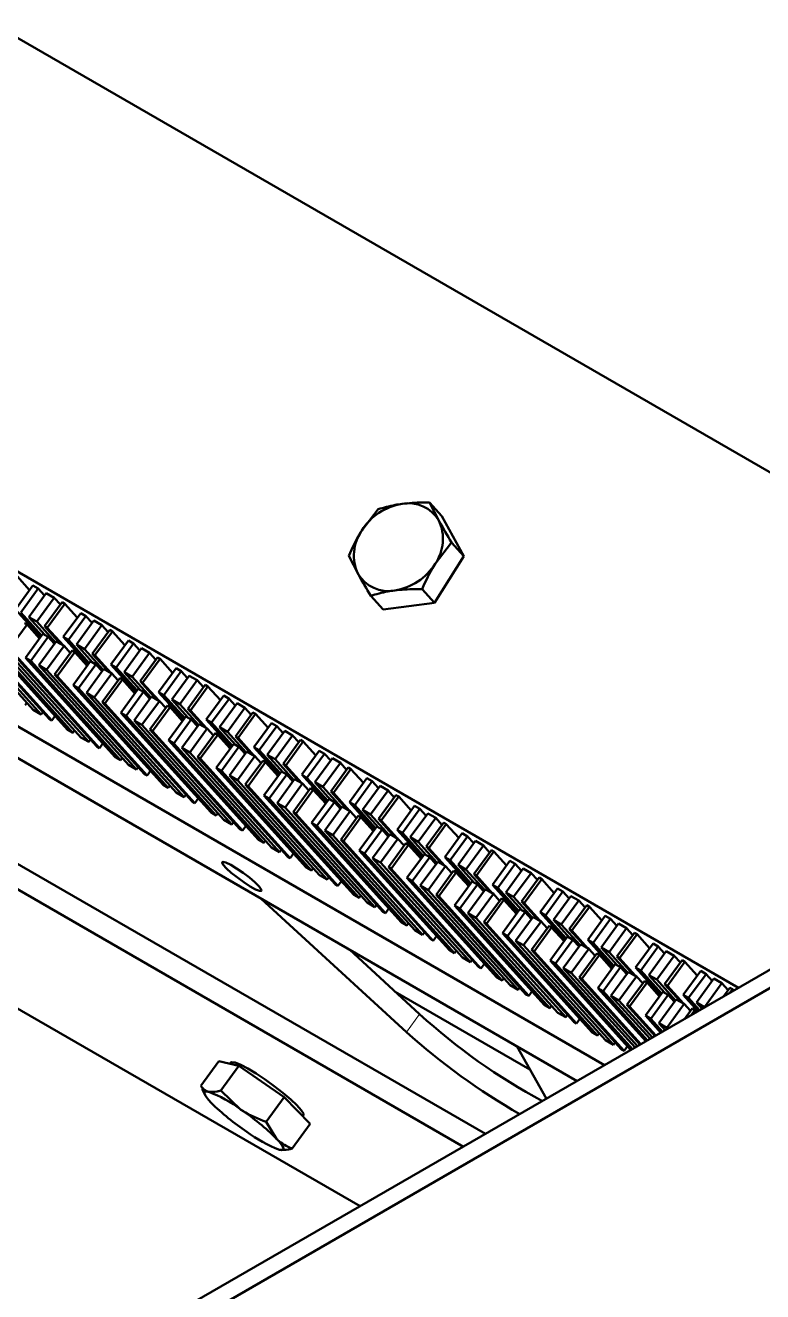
# Paper-space layout 'Лист2' of a CAD drawing. Header units: millimetres. Extents: x 0 to 420, y 0 to 297.
# Drawn here: x 115.9 to 125.74, y 169.32 to 186.22 of the extents above; entities that cross this region are included whole.
import ezdxf

# ---------------------------------------------------------------- set-up
doc = ezdxf.new("R2010")
doc.units = ezdxf.units.MM

psp = doc.layouts.new('Лист2')

# ---------------------------------------------------------------- linework, layer by layer
at = {"color": 7, "linetype": 'Continuous', "lineweight": 50}
for p, q in [((168.606, 198.306), (115.573, 167.691)), ((168.818, 198.184), (115.785, 167.569)), ((131.582, 176.933), (98.523, 196.018)), ((125.415, 173.373), (86.751, 195.694)), ((123.627, 172.341), (85.741, 194.212)), ((123.26, 172.129), (86.541, 193.327)), ((122.038, 171.423), (93.293, 188.017)), ((121.743, 171.253), (93.118, 187.777)), ((96.116, 184.457), (120.366, 170.458)), ((121.292, 179.849), (121.416, 179.609)), ((121.292, 179.849), (121.457, 179.667)), ((120.607, 179.759), (120.387, 179.474)), ((121.75, 179.134), (121.457, 179.667)), ((121.585, 179.317), (121.366, 179.031)), ((121.585, 179.317), (121.75, 179.134)), ((120.214, 179.137), (120.338, 178.896)), ((121.358, 178.512), (121.75, 179.134)), ((115.788, 178.864), (115.955, 178.679)), ((116, 178.741), (115.767, 178.422)), ((116.071, 178.701), (115.838, 178.381)), ((115.944, 178.32), (116.177, 178.639)), ((116.071, 178.701), (116, 178.741)), ((116.071, 178.701), (116.155, 178.608)), ((116.283, 178.578), (116.177, 178.639)), ((120.508, 178.604), (120.672, 178.422)), ((121.193, 178.694), (121.358, 178.512)), ((116.283, 178.578), (116.05, 178.259)), ((116.156, 178.198), (116.389, 178.517)), ((116.191, 178.177), (116.425, 178.496)), ((116.283, 178.578), (116.367, 178.486)), ((116.425, 178.496), (116.389, 178.517)), ((116.425, 178.496), (116.591, 178.312)), ((121.358, 178.512), (120.672, 178.422)), ((114.804, 178.411), (116.003, 177.083)), ((116.109, 177.021), (114.91, 178.349)), ((115.016, 178.288), (116.215, 176.96)), ((115.051, 178.268), (116.251, 176.94)), ((115.767, 178.422), (116.101, 178.053)), ((116.116, 178.074), (115.838, 178.381)), ((115.944, 178.32), (116.158, 178.083)), ((115.944, 178.32), (116.05, 178.259)), ((116.637, 178.374), (116.404, 178.055)), ((116.708, 178.333), (116.474, 178.014)), ((116.58, 177.953), (116.814, 178.272)), ((116.708, 178.333), (116.637, 178.374)), ((116.708, 178.333), (116.791, 178.241)), ((116.92, 178.211), (116.814, 178.272)), ((115.263, 178.145), (116.463, 176.817)), ((116.534, 176.776), (115.334, 178.104)), ((115.688, 177.9), (115.921, 178.22)), ((115.921, 178.22), (115.886, 178.24)), ((116.133, 178.097), (115.9, 177.778)), ((115.921, 178.22), (116.088, 178.035)), ((116.3, 177.982), (116.05, 178.259)), ((116.204, 178.056), (116.133, 178.097)), ((116.156, 178.198), (116.191, 178.177)), ((116.156, 178.198), (116.37, 177.96)), ((116.191, 178.177), (116.406, 177.94)), ((116.92, 178.211), (116.686, 177.891)), ((116.792, 177.83), (117.026, 178.149)), ((116.828, 177.81), (117.061, 178.129)), ((116.92, 178.211), (117.003, 178.118)), ((117.061, 178.129), (117.026, 178.149)), ((117.061, 178.129), (117.228, 177.944)), ((115.44, 178.043), (116.64, 176.715)), ((116.746, 176.654), (115.546, 177.982)), ((116.204, 178.056), (115.971, 177.737)), ((116.077, 177.676), (116.31, 177.995)), ((116.416, 177.934), (116.183, 177.615)), ((116.204, 178.056), (116.287, 177.964)), ((116.416, 177.934), (116.31, 177.995)), ((116.404, 178.055), (116.737, 177.685)), ((116.404, 178.055), (116.474, 178.014)), ((116.416, 177.934), (116.499, 177.842)), ((116.752, 177.706), (116.474, 178.014)), ((116.58, 177.953), (116.795, 177.715)), ((116.58, 177.953), (116.686, 177.891)), ((117.273, 178.007), (117.04, 177.687)), ((117.344, 177.966), (117.111, 177.646)), ((117.344, 177.966), (117.273, 178.007)), ((117.344, 177.966), (117.427, 177.873)), ((115.652, 177.921), (116.852, 176.593)), ((115.688, 177.9), (116.887, 176.572)), ((115.9, 177.778), (115.971, 177.737)), ((115.9, 177.778), (117.099, 176.45)), ((116.289, 177.553), (116.522, 177.873)), ((116.324, 177.533), (116.557, 177.852)), ((116.557, 177.852), (116.522, 177.873)), ((116.557, 177.852), (116.724, 177.668)), ((116.937, 177.614), (116.686, 177.891)), ((116.792, 177.83), (116.828, 177.81)), ((116.792, 177.83), (117.007, 177.593)), ((116.828, 177.81), (117.042, 177.573)), ((117.217, 177.585), (117.45, 177.905)), ((117.556, 177.843), (117.323, 177.524)), ((117.429, 177.463), (117.662, 177.782)), ((117.556, 177.843), (117.45, 177.905)), ((117.464, 177.442), (117.698, 177.762)), ((117.556, 177.843), (117.639, 177.751)), ((117.698, 177.762), (117.662, 177.782)), ((117.698, 177.762), (117.864, 177.577)), ((117.17, 176.409), (115.971, 177.737)), ((116.077, 177.676), (116.183, 177.615)), ((116.077, 177.676), (117.276, 176.348)), ((117.382, 176.287), (116.183, 177.615)), ((116.77, 177.73), (116.536, 177.411)), ((116.84, 177.689), (116.607, 177.37)), ((116.713, 177.308), (116.946, 177.628)), ((116.84, 177.689), (116.77, 177.73)), ((116.84, 177.689), (116.924, 177.597)), ((117.052, 177.567), (116.946, 177.628)), ((117.04, 177.687), (117.373, 177.318)), ((117.04, 177.687), (117.111, 177.646)), ((117.389, 177.339), (117.111, 177.646)), ((117.217, 177.585), (117.323, 177.524)), ((117.217, 177.585), (117.431, 177.348)), ((117.91, 177.639), (117.676, 177.32)), ((117.98, 177.598), (117.747, 177.279)), ((117.98, 177.598), (117.91, 177.639)), ((117.98, 177.598), (118.064, 177.506)), ((116.289, 177.553), (117.488, 176.225)), ((116.289, 177.553), (116.324, 177.533)), ((116.324, 177.533), (117.524, 176.205)), ((117.052, 177.567), (116.819, 177.247)), ((116.925, 177.186), (117.158, 177.505)), ((116.96, 177.166), (117.194, 177.485)), ((117.052, 177.567), (117.136, 177.474)), ((117.194, 177.485), (117.158, 177.505)), ((117.194, 177.485), (117.361, 177.3)), ((117.573, 177.247), (117.323, 177.524)), ((117.429, 177.463), (117.464, 177.442)), ((117.429, 177.463), (117.643, 177.226)), ((117.464, 177.442), (117.678, 177.205)), ((117.853, 177.218), (118.086, 177.537)), ((118.192, 177.476), (117.959, 177.157)), ((118.065, 177.095), (118.299, 177.415)), ((118.192, 177.476), (118.086, 177.537)), ((118.192, 177.476), (118.276, 177.384)), ((118.334, 177.394), (118.299, 177.415)), ((116.536, 177.411), (117.736, 176.082)), ((116.536, 177.411), (116.607, 177.37)), ((117.806, 176.042), (116.607, 177.37)), ((116.713, 177.308), (117.912, 175.98)), ((116.713, 177.308), (116.819, 177.247)), ((118.018, 175.919), (116.819, 177.247)), ((117.406, 177.363), (117.173, 177.043)), ((117.477, 177.322), (117.243, 177.002)), ((117.349, 176.941), (117.583, 177.26)), ((117.477, 177.322), (117.406, 177.363)), ((117.477, 177.322), (117.56, 177.229)), ((117.689, 177.199), (117.583, 177.26)), ((117.676, 177.32), (117.747, 177.279)), ((117.676, 177.32), (118.01, 176.951)), ((118.025, 176.971), (117.747, 177.279)), ((118.101, 177.075), (118.334, 177.394)), ((118.546, 177.272), (118.313, 176.952)), ((118.334, 177.394), (118.501, 177.21)), ((118.617, 177.231), (118.546, 177.272)), ((115.92, 177.175), (115.897, 177.144)), ((116.003, 177.083), (116.109, 177.021)), ((116.925, 177.186), (118.125, 175.858)), ((116.925, 177.186), (116.96, 177.166)), ((116.96, 177.166), (118.16, 175.838)), ((117.689, 177.199), (117.455, 176.88)), ((117.562, 176.819), (117.795, 177.138)), ((117.597, 176.798), (117.83, 177.118)), ((117.689, 177.199), (117.772, 177.107)), ((117.83, 177.118), (117.795, 177.138)), ((117.83, 177.118), (117.997, 176.933)), ((117.853, 177.218), (117.959, 177.157)), ((117.853, 177.218), (118.067, 176.981)), ((118.209, 176.88), (117.959, 177.157)), ((118.065, 177.095), (118.101, 177.075)), ((118.065, 177.095), (118.279, 176.858)), ((118.617, 177.231), (118.383, 176.912)), ((118.49, 176.85), (118.723, 177.17)), ((118.829, 177.109), (118.596, 176.789)), ((118.617, 177.231), (118.7, 177.139)), ((118.829, 177.109), (118.723, 177.17)), ((118.829, 177.109), (118.912, 177.016)), ((116.132, 177.052), (116.109, 177.021)), ((116.215, 176.96), (116.251, 176.94)), ((116.251, 176.94), (116.296, 177.002)), ((117.173, 177.043), (117.243, 177.002)), ((117.173, 177.043), (118.372, 175.715)), ((118.443, 175.674), (117.243, 177.002)), ((117.349, 176.941), (117.455, 176.88)), ((117.349, 176.941), (118.549, 175.613)), ((118.042, 176.995), (117.809, 176.676)), ((118.113, 176.954), (117.88, 176.635)), ((118.113, 176.954), (118.042, 176.995)), ((118.101, 177.075), (118.315, 176.838)), ((118.113, 176.954), (118.196, 176.862)), ((118.313, 176.952), (118.383, 176.912)), ((118.313, 176.952), (118.646, 176.583)), ((118.661, 176.604), (118.383, 176.912)), ((118.702, 176.728), (118.935, 177.047)), ((118.737, 176.708), (118.97, 177.027)), ((118.97, 177.027), (118.935, 177.047)), ((118.97, 177.027), (119.137, 176.842)), ((116.463, 176.817), (116.534, 176.776)), ((116.556, 176.808), (116.534, 176.776)), ((118.655, 175.552), (117.455, 176.88)), ((117.562, 176.819), (117.597, 176.798)), ((117.562, 176.819), (118.761, 175.491)), ((117.597, 176.798), (118.796, 175.47)), ((117.986, 176.574), (118.219, 176.893)), ((118.325, 176.832), (118.092, 176.512)), ((118.198, 176.451), (118.431, 176.771)), ((118.325, 176.832), (118.219, 176.893)), ((118.233, 176.431), (118.467, 176.75)), ((118.325, 176.832), (118.409, 176.74)), ((118.467, 176.75), (118.431, 176.771)), ((118.467, 176.75), (118.633, 176.566)), ((118.49, 176.85), (118.704, 176.613)), ((118.49, 176.85), (118.596, 176.789)), ((118.846, 176.512), (118.596, 176.789)), ((119.182, 176.904), (118.949, 176.585)), ((119.253, 176.864), (119.02, 176.544)), ((119.126, 176.483), (119.359, 176.802)), ((119.253, 176.864), (119.182, 176.904)), ((119.465, 176.741), (119.232, 176.422)), ((119.253, 176.864), (119.337, 176.771)), ((119.465, 176.741), (119.359, 176.802)), ((119.465, 176.741), (119.549, 176.649)), ((116.64, 176.715), (116.746, 176.654)), ((116.768, 176.685), (116.746, 176.654)), ((116.852, 176.593), (116.887, 176.572)), ((116.887, 176.572), (116.933, 176.634)), ((117.809, 176.676), (117.88, 176.635)), ((117.809, 176.676), (119.008, 175.348)), ((119.079, 175.307), (117.88, 176.635)), ((117.986, 176.574), (118.092, 176.512)), ((117.986, 176.574), (119.185, 175.246)), ((118.679, 176.628), (118.445, 176.308)), ((118.749, 176.587), (118.516, 176.268)), ((118.749, 176.587), (118.679, 176.628)), ((118.702, 176.728), (118.737, 176.708)), ((118.702, 176.728), (118.916, 176.491)), ((118.737, 176.708), (118.951, 176.47)), ((118.749, 176.587), (118.833, 176.495)), ((118.949, 176.585), (119.283, 176.216)), ((118.949, 176.585), (119.02, 176.544)), ((119.338, 176.361), (119.571, 176.68)), ((119.373, 176.34), (119.607, 176.66)), ((119.607, 176.66), (119.571, 176.68)), ((119.607, 176.66), (119.773, 176.475)), ((117.099, 176.45), (117.17, 176.409)), ((117.193, 176.44), (117.17, 176.409)), ((119.291, 175.184), (118.092, 176.512)), ((118.198, 176.451), (119.397, 175.123)), ((118.198, 176.451), (118.233, 176.431)), ((118.233, 176.431), (119.433, 175.103)), ((118.622, 176.206), (118.855, 176.526)), ((118.962, 176.464), (118.728, 176.145)), ((118.834, 176.084), (119.068, 176.403)), ((118.962, 176.464), (118.855, 176.526)), ((118.962, 176.464), (119.045, 176.372)), ((119.298, 176.237), (119.02, 176.544)), ((119.103, 176.383), (119.068, 176.403)), ((119.126, 176.483), (119.34, 176.246)), ((119.126, 176.483), (119.232, 176.422)), ((119.482, 176.145), (119.232, 176.422)), ((119.819, 176.537), (119.586, 176.218)), ((119.89, 176.496), (119.656, 176.177)), ((119.762, 176.116), (119.996, 176.435)), ((119.89, 176.496), (119.819, 176.537)), ((119.89, 176.496), (119.973, 176.404)), ((120.102, 176.374), (119.996, 176.435)), ((117.276, 176.348), (117.382, 176.287)), ((117.405, 176.318), (117.382, 176.287)), ((117.524, 176.205), (117.569, 176.267)), ((118.445, 176.308), (119.645, 174.98)), ((118.445, 176.308), (118.516, 176.268)), ((119.716, 174.94), (118.516, 176.268)), ((118.87, 176.063), (119.103, 176.383)), ((119.315, 176.26), (119.082, 175.941)), ((119.103, 176.383), (119.27, 176.198)), ((119.386, 176.22), (119.315, 176.26)), ((119.338, 176.361), (119.552, 176.123)), ((119.338, 176.361), (119.373, 176.34)), ((119.373, 176.34), (119.588, 176.103)), ((120.102, 176.374), (119.868, 176.054)), ((119.974, 175.993), (120.208, 176.313)), ((120.01, 175.973), (120.243, 176.292)), ((120.102, 176.374), (120.185, 176.281)), ((120.243, 176.292), (120.208, 176.313)), ((120.243, 176.292), (120.41, 176.108)), ((117.488, 176.225), (117.524, 176.205)), ((117.736, 176.082), (117.806, 176.042)), ((117.829, 176.073), (117.806, 176.042)), ((118.622, 176.206), (118.728, 176.145)), ((118.622, 176.206), (119.822, 174.878)), ((119.928, 174.817), (118.728, 176.145)), ((118.834, 176.084), (120.034, 174.756)), ((118.834, 176.084), (118.87, 176.063)), ((118.87, 176.063), (120.069, 174.735)), ((119.386, 176.22), (119.153, 175.9)), ((119.259, 175.839), (119.492, 176.158)), ((119.598, 176.097), (119.365, 175.778)), ((119.386, 176.22), (119.469, 176.127)), ((119.598, 176.097), (119.492, 176.158)), ((119.586, 176.218), (119.656, 176.177)), ((119.586, 176.218), (119.919, 175.849)), ((119.598, 176.097), (119.681, 176.005)), ((119.934, 175.869), (119.656, 176.177)), ((119.762, 176.116), (119.868, 176.054)), ((119.762, 176.116), (119.977, 175.879)), ((120.455, 176.17), (120.222, 175.85)), ((120.526, 176.129), (120.293, 175.81)), ((120.399, 175.748), (120.632, 176.068)), ((120.526, 176.129), (120.455, 176.17)), ((120.526, 176.129), (120.609, 176.037)), ((120.738, 176.006), (120.632, 176.068)), ((117.912, 175.98), (118.018, 175.919)), ((118.041, 175.95), (118.018, 175.919)), ((118.16, 175.838), (118.205, 175.9)), ((119.082, 175.941), (119.153, 175.9)), ((119.082, 175.941), (120.281, 174.613)), ((120.352, 174.572), (119.153, 175.9)), ((119.471, 175.716), (119.704, 176.036)), ((119.506, 175.696), (119.739, 176.015)), ((119.739, 176.015), (119.704, 176.036)), ((119.739, 176.015), (119.906, 175.831)), ((120.118, 175.778), (119.868, 176.054)), ((119.974, 175.993), (120.01, 175.973)), ((119.974, 175.993), (120.189, 175.756)), ((120.01, 175.973), (120.224, 175.736)), ((120.738, 176.006), (120.505, 175.687)), ((120.611, 175.626), (120.844, 175.945)), ((120.646, 175.605), (120.88, 175.925)), ((120.738, 176.006), (120.821, 175.914)), ((120.88, 175.925), (120.844, 175.945)), ((120.88, 175.925), (121.046, 175.74)), ((118.125, 175.858), (118.16, 175.838)), ((119.259, 175.839), (120.458, 174.511)), ((119.259, 175.839), (119.365, 175.778)), ((120.564, 174.45), (119.365, 175.778)), ((119.951, 175.893), (119.718, 175.574)), ((120.022, 175.852), (119.789, 175.533)), ((119.895, 175.472), (120.128, 175.791)), ((120.022, 175.852), (119.951, 175.893)), ((120.234, 175.73), (120.001, 175.41)), ((120.022, 175.852), (120.106, 175.76)), ((120.234, 175.73), (120.128, 175.791)), ((120.222, 175.85), (120.293, 175.81)), ((120.222, 175.85), (120.555, 175.481)), ((120.234, 175.73), (120.318, 175.637)), ((120.571, 175.502), (120.293, 175.81)), ((120.399, 175.748), (120.505, 175.687)), ((120.399, 175.748), (120.613, 175.511)), ((121.092, 175.802), (120.858, 175.483)), ((121.162, 175.761), (120.929, 175.442)), ((121.162, 175.761), (121.092, 175.802)), ((121.162, 175.761), (121.246, 175.669)), ((118.372, 175.715), (118.443, 175.674)), ((118.465, 175.705), (118.443, 175.674)), ((118.549, 175.613), (118.655, 175.552)), ((118.678, 175.583), (118.655, 175.552)), ((119.471, 175.716), (119.506, 175.696)), ((119.471, 175.716), (120.67, 174.388)), ((119.506, 175.696), (120.706, 174.368)), ((119.718, 175.574), (119.789, 175.533)), ((119.718, 175.574), (120.918, 174.246)), ((120.107, 175.349), (120.34, 175.668)), ((120.142, 175.329), (120.376, 175.648)), ((120.376, 175.648), (120.34, 175.668)), ((120.376, 175.648), (120.542, 175.463)), ((120.755, 175.41), (120.505, 175.687)), ((120.611, 175.626), (120.825, 175.389)), ((120.611, 175.626), (120.646, 175.605)), ((120.646, 175.605), (120.86, 175.368)), ((121.035, 175.381), (121.268, 175.7)), ((121.374, 175.639), (121.141, 175.32)), ((121.247, 175.258), (121.481, 175.578)), ((121.374, 175.639), (121.268, 175.7)), ((121.283, 175.238), (121.516, 175.557)), ((121.374, 175.639), (121.458, 175.547)), ((121.516, 175.557), (121.481, 175.578)), ((121.516, 175.557), (121.683, 175.373)), ((118.761, 175.491), (118.796, 175.47)), ((118.796, 175.47), (118.842, 175.532)), ((120.988, 174.205), (119.789, 175.533)), ((119.895, 175.472), (121.094, 174.144)), ((119.895, 175.472), (120.001, 175.41)), ((121.2, 174.082), (120.001, 175.41)), ((120.588, 175.526), (120.355, 175.206)), ((120.659, 175.485), (120.425, 175.165)), ((120.531, 175.104), (120.765, 175.424)), ((120.659, 175.485), (120.588, 175.526)), ((120.659, 175.485), (120.742, 175.392)), ((120.871, 175.362), (120.765, 175.424)), ((120.858, 175.483), (121.192, 175.114)), ((120.858, 175.483), (120.929, 175.442)), ((121.207, 175.134), (120.929, 175.442)), ((121.728, 175.435), (121.495, 175.116)), ((121.799, 175.394), (121.565, 175.075)), ((121.799, 175.394), (121.728, 175.435)), ((121.799, 175.394), (121.882, 175.302)), ((119.008, 175.348), (119.079, 175.307)), ((119.102, 175.338), (119.079, 175.307)), ((119.185, 175.246), (119.291, 175.184)), ((120.107, 175.349), (120.142, 175.329)), ((120.107, 175.349), (121.307, 174.021)), ((120.142, 175.329), (121.342, 174.001)), ((120.871, 175.362), (120.637, 175.043)), ((120.744, 174.982), (120.977, 175.301)), ((120.779, 174.961), (121.012, 175.281)), ((120.871, 175.362), (120.954, 175.27)), ((121.012, 175.281), (120.977, 175.301)), ((121.012, 175.281), (121.179, 175.096)), ((121.035, 175.381), (121.141, 175.32)), ((121.035, 175.381), (121.249, 175.144)), ((121.391, 175.043), (121.141, 175.32)), ((121.247, 175.258), (121.283, 175.238)), ((121.247, 175.258), (121.461, 175.021)), ((121.283, 175.238), (121.497, 175.001)), ((121.672, 175.014), (121.905, 175.333)), ((122.011, 175.272), (121.778, 174.952)), ((122.011, 175.272), (121.905, 175.333)), ((122.011, 175.272), (122.094, 175.179)), ((119.314, 175.216), (119.291, 175.184)), ((119.397, 175.123), (119.433, 175.103)), ((119.433, 175.103), (119.478, 175.165)), ((120.355, 175.206), (121.554, 173.878)), ((120.355, 175.206), (120.425, 175.165)), ((121.625, 173.837), (120.425, 175.165)), ((120.531, 175.104), (120.637, 175.043)), ((120.531, 175.104), (121.731, 173.776)), ((121.224, 175.158), (120.991, 174.839)), ((121.295, 175.117), (121.062, 174.798)), ((121.168, 174.737), (121.401, 175.056)), ((121.295, 175.117), (121.224, 175.158)), ((121.295, 175.117), (121.378, 175.025)), ((121.507, 174.995), (121.401, 175.056)), ((121.495, 175.116), (121.565, 175.075)), ((121.495, 175.116), (121.828, 174.746)), ((121.843, 174.767), (121.565, 175.075)), ((121.884, 174.891), (122.117, 175.21)), ((121.919, 174.871), (122.152, 175.19)), ((122.152, 175.19), (122.117, 175.21)), ((122.364, 175.068), (122.131, 174.748)), ((122.152, 175.19), (122.319, 175.005)), ((122.435, 175.027), (122.364, 175.068)), ((119.645, 174.98), (119.716, 174.94)), ((119.738, 174.971), (119.716, 174.94)), ((121.837, 173.715), (120.637, 175.043)), ((120.744, 174.982), (121.943, 173.654)), ((120.744, 174.982), (120.779, 174.961)), ((120.779, 174.961), (121.978, 173.633)), ((121.507, 174.995), (121.274, 174.676)), ((121.38, 174.614), (121.613, 174.934)), ((121.415, 174.594), (121.649, 174.913)), ((121.507, 174.995), (121.59, 174.903)), ((121.649, 174.913), (121.613, 174.934)), ((121.649, 174.913), (121.815, 174.729)), ((121.672, 175.014), (121.886, 174.776)), ((121.672, 175.014), (121.778, 174.952)), ((122.028, 174.675), (121.778, 174.952)), ((121.884, 174.891), (121.919, 174.871)), ((121.884, 174.891), (122.098, 174.654)), ((122.435, 175.027), (122.202, 174.707)), ((122.308, 174.646), (122.541, 174.965)), ((122.647, 174.904), (122.414, 174.585)), ((122.435, 175.027), (122.519, 174.934)), ((122.647, 174.904), (122.541, 174.965)), ((122.647, 174.904), (122.731, 174.812)), ((119.822, 174.878), (119.928, 174.817)), ((119.95, 174.848), (119.928, 174.817)), ((120.034, 174.756), (120.069, 174.735)), ((120.069, 174.735), (120.115, 174.798)), ((120.991, 174.839), (122.19, 173.511)), ((120.991, 174.839), (121.062, 174.798)), ((122.261, 173.47), (121.062, 174.798)), ((121.168, 174.737), (121.274, 174.676)), ((121.168, 174.737), (122.367, 173.409)), ((121.861, 174.791), (121.627, 174.471)), ((121.931, 174.75), (121.698, 174.431)), ((121.931, 174.75), (121.861, 174.791)), ((121.919, 174.871), (122.133, 174.633)), ((121.931, 174.75), (122.015, 174.658)), ((122.131, 174.748), (122.465, 174.379)), ((122.131, 174.748), (122.202, 174.707)), ((122.52, 174.524), (122.753, 174.843)), ((122.555, 174.503), (122.789, 174.823)), ((122.789, 174.823), (122.753, 174.843)), ((122.789, 174.823), (122.955, 174.638)), ((119.047, 174.561), (120.984, 172.783)), ((120.281, 174.613), (120.352, 174.572)), ((120.375, 174.603), (120.352, 174.572)), ((122.473, 173.348), (121.274, 174.676)), ((121.38, 174.614), (121.415, 174.594)), ((121.38, 174.614), (122.579, 173.286)), ((121.415, 174.594), (122.615, 173.266)), ((121.804, 174.369), (122.037, 174.689)), ((122.144, 174.628), (121.91, 174.308)), ((122.016, 174.247), (122.25, 174.566)), ((122.144, 174.628), (122.037, 174.689)), ((122.052, 174.227), (122.285, 174.546)), ((122.144, 174.628), (122.227, 174.535)), ((122.48, 174.4), (122.202, 174.707)), ((122.285, 174.546), (122.25, 174.566)), ((122.285, 174.546), (122.452, 174.361)), ((122.308, 174.646), (122.414, 174.585)), ((122.308, 174.646), (122.522, 174.409)), ((122.664, 174.308), (122.414, 174.585)), ((123.001, 174.7), (122.768, 174.381)), ((123.072, 174.659), (122.838, 174.34)), ((122.944, 174.279), (123.178, 174.598)), ((123.072, 174.659), (123.001, 174.7)), ((123.072, 174.659), (123.155, 174.567)), ((123.284, 174.537), (123.178, 174.598)), ((120.458, 174.511), (120.564, 174.45)), ((120.587, 174.481), (120.564, 174.45)), ((120.67, 174.388), (120.706, 174.368)), ((120.706, 174.368), (120.751, 174.43)), ((121.627, 174.471), (122.827, 173.143)), ((121.627, 174.471), (121.698, 174.431)), ((122.898, 173.103), (121.698, 174.431)), ((122.497, 174.423), (122.264, 174.104)), ((122.568, 174.383), (122.334, 174.063)), ((122.568, 174.383), (122.497, 174.423)), ((122.52, 174.524), (122.734, 174.287)), ((122.52, 174.524), (122.555, 174.503)), ((122.555, 174.503), (122.77, 174.266)), ((122.568, 174.383), (122.651, 174.29)), ((122.768, 174.381), (123.101, 174.012)), ((122.768, 174.381), (122.838, 174.34)), ((123.284, 174.537), (123.05, 174.218)), ((123.156, 174.156), (123.39, 174.476)), ((123.192, 174.136), (123.425, 174.455)), ((123.284, 174.537), (123.367, 174.445)), ((123.425, 174.455), (123.39, 174.476)), ((123.425, 174.455), (123.592, 174.271)), ((120.918, 174.246), (120.988, 174.205)), ((121.011, 174.236), (120.988, 174.205)), ((121.804, 174.369), (123.004, 173.041)), ((121.804, 174.369), (121.91, 174.308)), ((123.11, 172.98), (121.91, 174.308)), ((122.016, 174.247), (123.216, 172.919)), ((122.016, 174.247), (122.052, 174.227)), ((122.052, 174.227), (123.251, 172.898)), ((122.441, 174.002), (122.674, 174.321)), ((122.78, 174.26), (122.547, 173.941)), ((122.78, 174.26), (122.674, 174.321)), ((122.78, 174.26), (122.863, 174.168)), ((123.116, 174.032), (122.838, 174.34)), ((122.944, 174.279), (123.05, 174.218)), ((122.944, 174.279), (123.158, 174.042)), ((123.3, 173.941), (123.05, 174.218)), ((123.637, 174.333), (123.404, 174.013)), ((123.708, 174.292), (123.475, 173.973)), ((123.581, 173.911), (123.814, 174.231)), ((123.708, 174.292), (123.637, 174.333)), ((123.708, 174.292), (123.791, 174.2)), ((123.92, 174.169), (123.814, 174.231)), ((121.094, 174.144), (121.2, 174.082)), ((121.223, 174.113), (121.2, 174.082)), ((121.342, 174.001), (121.387, 174.063)), ((122.264, 174.104), (123.463, 172.776)), ((122.264, 174.104), (122.334, 174.063)), ((123.534, 172.735), (122.334, 174.063)), ((122.653, 173.88), (122.886, 174.199)), ((122.688, 173.859), (122.921, 174.179)), ((122.921, 174.179), (122.886, 174.199)), ((123.133, 174.056), (122.9, 173.737)), ((122.921, 174.179), (123.088, 173.994)), ((123.204, 174.015), (123.133, 174.056)), ((123.156, 174.156), (123.371, 173.919)), ((123.156, 174.156), (123.192, 174.136)), ((123.192, 174.136), (123.406, 173.899)), ((123.92, 174.169), (123.687, 173.85)), ((123.793, 173.789), (124.026, 174.108)), ((123.828, 173.769), (124.061, 174.088)), ((123.92, 174.169), (124.003, 174.077)), ((124.061, 174.088), (124.026, 174.108)), ((124.061, 174.088), (124.228, 173.903)), ((121.159, 173.023), (120.222, 173.883)), ((121.307, 174.021), (121.342, 174.001)), ((121.554, 173.878), (121.625, 173.837)), ((121.647, 173.868), (121.625, 173.837)), ((122.441, 174.002), (123.64, 172.674)), ((122.441, 174.002), (122.547, 173.941)), ((123.746, 172.613), (122.547, 173.941)), ((122.653, 173.88), (123.852, 172.552)), ((122.653, 173.88), (122.688, 173.859)), ((123.204, 174.015), (122.971, 173.696)), ((123.077, 173.635), (123.31, 173.954)), ((123.416, 173.893), (123.183, 173.573)), ((123.204, 174.015), (123.288, 173.923)), ((123.416, 173.893), (123.31, 173.954)), ((123.404, 174.013), (123.737, 173.644)), ((123.404, 174.013), (123.475, 173.973)), ((123.416, 173.893), (123.5, 173.8)), ((123.753, 173.665), (123.475, 173.973)), ((123.581, 173.911), (123.687, 173.85)), ((123.581, 173.911), (123.795, 173.674)), ((124.274, 173.965), (124.04, 173.646)), ((124.344, 173.925), (124.111, 173.605)), ((124.344, 173.925), (124.274, 173.965)), ((124.344, 173.925), (124.428, 173.832)), ((121.731, 173.776), (121.837, 173.715)), ((121.86, 173.746), (121.837, 173.715)), ((122.688, 173.859), (123.887, 172.531)), ((122.9, 173.737), (122.971, 173.696)), ((122.9, 173.737), (123.978, 172.543)), ((123.289, 173.512), (123.522, 173.832)), ((123.324, 173.492), (123.558, 173.811)), ((123.558, 173.811), (123.522, 173.832)), ((123.558, 173.811), (123.724, 173.627)), ((123.937, 173.573), (123.687, 173.85)), ((123.793, 173.789), (124.007, 173.552)), ((123.793, 173.789), (123.828, 173.769)), ((123.828, 173.769), (124.042, 173.531)), ((124.217, 173.544), (124.45, 173.863)), ((124.556, 173.802), (124.323, 173.483)), ((124.429, 173.422), (124.663, 173.741)), ((124.556, 173.802), (124.45, 173.863)), ((124.465, 173.401), (124.698, 173.72)), ((124.556, 173.802), (124.64, 173.71)), ((124.698, 173.72), (124.663, 173.741)), ((124.698, 173.72), (124.865, 173.536)), ((121.943, 173.654), (121.978, 173.633)), ((121.978, 173.633), (122.024, 173.695)), ((124, 172.556), (122.971, 173.696)), ((123.077, 173.635), (124.034, 172.575)), ((123.077, 173.635), (123.183, 173.573)), ((124.067, 172.595), (123.183, 173.573)), ((123.77, 173.689), (123.537, 173.369)), ((123.841, 173.648), (123.607, 173.328)), ((123.713, 173.267), (123.947, 173.587)), ((123.841, 173.648), (123.77, 173.689)), ((123.841, 173.648), (123.924, 173.556)), ((124.053, 173.525), (123.947, 173.587)), ((124.04, 173.646), (124.111, 173.605)), ((124.04, 173.646), (124.374, 173.277)), ((124.389, 173.298), (124.111, 173.605)), ((124.217, 173.544), (124.323, 173.483)), ((124.217, 173.544), (124.431, 173.307)), ((124.91, 173.598), (124.677, 173.279)), ((124.981, 173.557), (124.747, 173.238)), ((124.981, 173.557), (124.91, 173.598)), ((124.981, 173.557), (125.064, 173.465)), ((122.19, 173.511), (122.261, 173.47)), ((122.284, 173.501), (122.261, 173.47)), ((122.367, 173.409), (122.473, 173.348)), ((122.496, 173.379), (122.473, 173.348)), ((123.289, 173.512), (124.101, 172.614)), ((123.289, 173.512), (123.324, 173.492)), ((123.324, 173.492), (124.112, 172.62)), ((123.537, 173.369), (124.178, 172.659)), ((123.537, 173.369), (123.607, 173.328)), ((124.053, 173.525), (123.819, 173.206)), ((123.925, 173.145), (124.159, 173.464)), ((123.961, 173.124), (124.194, 173.444)), ((124.053, 173.525), (124.136, 173.433)), ((124.194, 173.444), (124.159, 173.464)), ((124.194, 173.444), (124.361, 173.259)), ((124.573, 173.206), (124.323, 173.483)), ((124.429, 173.422), (124.643, 173.184)), ((124.429, 173.422), (124.465, 173.401)), ((124.465, 173.401), (124.679, 173.164)), ((124.853, 173.177), (125.087, 173.496)), ((125.193, 173.435), (124.96, 173.115)), ((125.193, 173.435), (125.087, 173.496)), ((125.193, 173.435), (125.276, 173.342)), ((125.213, 173.256), (125.299, 173.373)), ((125.334, 173.353), (125.299, 173.373)), ((120.834, 173.321), (122.63, 172.284)), ((122.579, 173.286), (122.615, 173.266)), ((122.615, 173.266), (122.66, 173.328)), ((124.201, 172.672), (123.607, 173.328)), ((123.713, 173.267), (124.234, 172.691)), ((123.713, 173.267), (123.819, 173.206)), ((124.267, 172.71), (123.819, 173.206)), ((124.406, 173.321), (124.173, 173.002)), ((124.477, 173.28), (124.244, 172.961)), ((124.35, 172.9), (124.583, 173.219)), ((124.477, 173.28), (124.406, 173.321)), ((124.477, 173.28), (124.56, 173.188)), ((124.689, 173.158), (124.583, 173.219)), ((124.677, 173.279), (124.747, 173.238)), ((124.677, 173.279), (124.874, 173.06)), ((124.896, 173.073), (124.747, 173.238)), ((125.3, 173.306), (125.334, 173.353)), ((125.334, 173.353), (125.35, 173.335)), ((122.827, 173.143), (122.898, 173.103)), ((122.92, 173.134), (122.898, 173.103)), ((123.004, 173.041), (123.11, 172.98)), ((123.925, 173.145), (123.961, 173.124)), ((123.925, 173.145), (124.301, 172.729)), ((123.961, 173.124), (124.312, 172.736)), ((124.689, 173.158), (124.456, 172.839)), ((124.689, 173.158), (124.772, 173.066)), ((124.692, 172.955), (124.795, 173.097)), ((124.779, 173.005), (124.831, 173.076)), ((124.831, 173.076), (124.795, 173.097)), ((124.831, 173.076), (124.855, 173.049)), ((124.853, 173.177), (124.96, 173.115)), ((124.853, 173.177), (124.93, 173.092)), ((124.963, 173.112), (124.96, 173.115)), ((123.132, 173.011), (123.11, 172.98)), ((123.216, 172.919), (123.251, 172.898)), ((123.251, 172.898), (123.296, 172.961)), ((124.173, 173.002), (124.244, 172.961)), ((124.173, 173.002), (124.379, 172.774)), ((124.401, 172.787), (124.244, 172.961)), ((124.35, 172.9), (124.456, 172.839)), ((124.35, 172.9), (124.434, 172.806)), ((123.463, 172.776), (123.534, 172.735)), ((123.557, 172.766), (123.534, 172.735)), ((124.468, 172.826), (124.456, 172.839)), ((122.851, 171.892), (122.455, 172.594)), ((123.64, 172.674), (123.746, 172.613)), ((123.769, 172.644), (123.746, 172.613)), ((123.852, 172.552), (123.887, 172.531)), ((123.887, 172.531), (123.933, 172.593)), ((118.241, 172.065), (118.481, 172.393)), ((118.746, 172.331), (118.481, 172.393)), ((118.64, 172.376), (118.627, 172.359)), ((118.506, 172.002), (118.746, 172.331)), ((119.354, 171.912), (118.746, 172.331)), ((118.241, 172.065), (118.266, 172.024)), ((118.26, 172.021), (118.294, 171.949)), ((118.506, 172.002), (118.776, 171.747)), ((119.114, 171.583), (119.354, 171.912)), ((119.697, 171.556), (119.354, 171.912)), ((119.114, 171.583), (119.252, 171.359)), ((119.457, 171.227), (119.697, 171.556)), ((119.6, 171.657), (119.609, 171.669)), ((119.307, 171.209), (119.309, 171.209))]:
    psp.add_line(p, q, dxfattribs=at)
at = {"color": 8, "linetype": 'Continuous', "lineweight": 18}
psp.add_line((120.984, 172.783), (121.159, 173.023), dxfattribs=at)
at = {"color": 7, "linetype": 'Continuous', "lineweight": 50, "flags": 128}
for points in [[(119.017, 174.727), (118.963, 174.781), (118.889, 174.843), (118.804, 174.907), (118.718, 174.966), (118.639, 175.014), (118.576, 175.044), (118.536, 175.055), (118.524, 175.044), (118.539, 175.014), (118.582, 174.966), (118.647, 174.907), (118.728, 174.843), (118.814, 174.781), (118.898, 174.727), (118.97, 174.687), (119.022, 174.666), (119.049, 174.666), (119.047, 174.687), (119.017, 174.727)], [(118.64, 172.376), (118.653, 172.383), (118.699, 172.377), (118.772, 172.347), (118.867, 172.298), (118.978, 172.231), (119.098, 172.151), (119.22, 172.063), (119.336, 171.973)], [(118.379, 171.84), (118.344, 171.878), (118.317, 171.912), (118.298, 171.94), (118.289, 171.962), (118.288, 171.978), (118.296, 171.988), (118.314, 171.991), (118.34, 171.987)], [(119.336, 171.973), (119.439, 171.885), (119.521, 171.807), (119.579, 171.741), (119.608, 171.694), (119.609, 171.669)], [(119.252, 171.359), (119.287, 171.321), (119.314, 171.287), (119.332, 171.259), (119.342, 171.237), (119.342, 171.221), (119.334, 171.211), (119.317, 171.208), (119.291, 171.212)]]:
    psp.add_lwpolyline(points, dxfattribs=at)
at = {"color": 7, "linetype": 'Continuous', "lineweight": 50}
for centre, radius, start, end in [((121.044, 179.065), 0.774, 98.7985, 148.132), ((121.012, 179.368), 0.47, 30.8005, 100.5237), ((120.856, 179.143), 0.574, 144.7782, 205.4373), ((120.897, 179.362), 0.574, 324.7782, 25.4373), ((120.709, 179.44), 0.774, 278.7985, 328.132), ((120.741, 179.137), 0.47, 210.8005, 280.5237), ((126.693, 179.093), 8.214, 227.6466, 241.6874), ((126.783, 179.204), 8.652, 227.9116, 240.3033), ((117.727, 170.359), 1.74, 52.906, 69.3732), ((120.722, 174.229), 3.347, 225.553, 236.0712), ((116.908, 168.97), 3.347, 45.553, 56.0712), ((119.904, 172.84), 1.74, 232.906, 249.3732)]:
    psp.add_arc(centre, radius, start, end, dxfattribs=at)
for points, knots in [([(120.607, 179.759), (120.68, 179.78), (120.781, 179.809), (120.895, 179.826), (120.926, 179.83)], [0, 0, 0, 0, 0.731366, 1, 1, 1, 1]), ([(120.926, 179.83), (121.015, 179.839), (121.134, 179.85), (121.26, 179.849), (121.292, 179.849)], [0, 0, 0, 0, 0.742449, 1, 1, 1, 1]), ([(120.387, 179.474), (120.383, 179.467), (120.317, 179.361), (120.264, 179.245), (120.214, 179.137)], [0, 0, 0, 0, 0.0702148, 1, 1, 1, 1]), ([(121.416, 179.609), (121.419, 179.602), (121.469, 179.512), (121.529, 179.411), (121.585, 179.317)], [0, 0, 0, 0, 0.070215, 1, 1, 1, 1]), ([(121.366, 179.031), (121.361, 179.024), (121.296, 178.918), (121.243, 178.802), (121.193, 178.694)], [0, 0, 0, 0, 0.070215, 1, 1, 1, 1]), ([(120.338, 178.896), (120.341, 178.89), (120.391, 178.8), (120.451, 178.698), (120.508, 178.604)], [0, 0, 0, 0, 0.0702148, 1, 1, 1, 1]), ([(120.508, 178.604), (120.581, 178.625), (120.682, 178.654), (120.796, 178.67), (120.827, 178.675)], [0, 0, 0, 0, 0.731366, 1, 1, 1, 1]), ([(120.827, 178.675), (120.916, 178.683), (121.036, 178.695), (121.161, 178.694), (121.193, 178.694)], [0, 0, 0, 0, 0.742449, 1, 1, 1, 1]), ([(118.241, 172.065), (118.26, 172.039), (118.285, 172.004), (118.328, 171.991), (118.34, 171.987)], [0, 0, 0, 0, 0.7313664, 1, 1, 1, 1]), ([(118.34, 171.987), (118.377, 171.984), (118.427, 171.981), (118.49, 171.998), (118.506, 172.002)], [0, 0, 0, 0, 0.7424487, 1, 1, 1, 1]), ([(118.776, 171.747), (118.783, 171.742), (118.886, 171.672), (119.004, 171.626), (119.114, 171.583)], [0, 0, 0, 0, 0.0702148, 1, 1, 1, 1]), ([(119.252, 171.359), (119.256, 171.355), (119.314, 171.295), (119.388, 171.26), (119.457, 171.227)], [0, 0, 0, 0, 0.070215, 1, 1, 1, 1]), ([(119.291, 171.212), (119.328, 171.209), (119.378, 171.206), (119.441, 171.223), (119.457, 171.227)], [0, 0, 0, 0, 0.742449, 1, 1, 1, 1])]:
    psp.add_open_spline(points, degree=3, knots=knots, dxfattribs=at)

doc.saveas('drawing.dxf')
